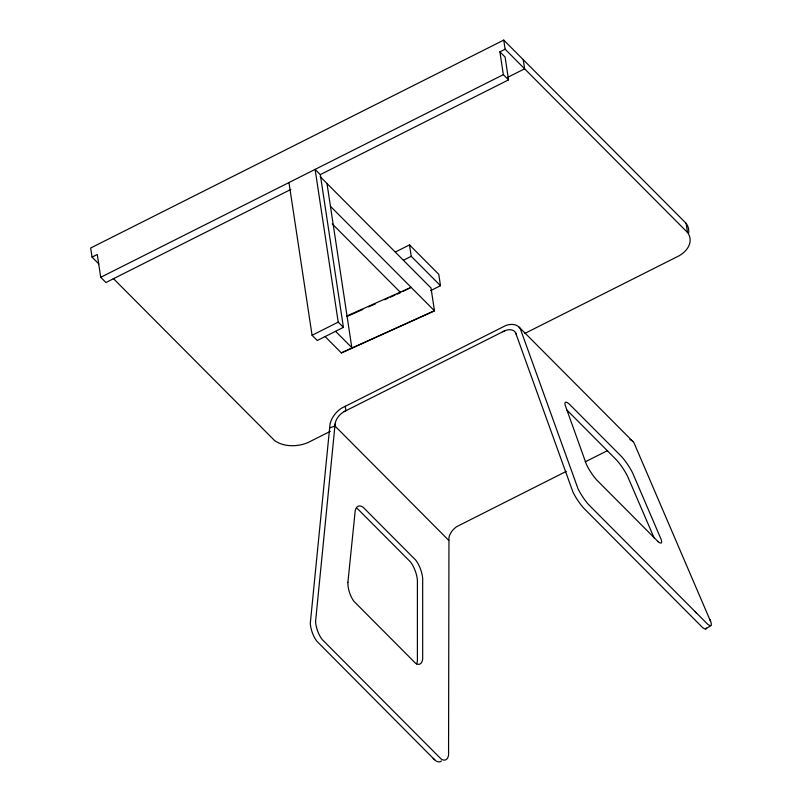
<?xml version="1.0" encoding="UTF-8"?>
<svg xmlns="http://www.w3.org/2000/svg" width="802" height="802" viewBox="0 0 802 802"><rect width="100%" height="100%" fill="white"/><g stroke="black" fill="none" stroke-linecap="round" stroke-linejoin="round"><path stroke-width="1.2" d="M434.694 759.855L316.78 641.159A17.032 7.489 71.2 0 1 310.284 623.455L330.023 424.138A19.639 13.123 -44.9 0 1 341.351 408.278L506.012 325.411A19.639 13.123 -44.9 0 1 520.187 328.429L578.001 488.719A17.032 3.499 56 0 0 588.437 504.438L707.434 623.996A17.032 3.499 56 0 0 711.003 622.362L633.951 442.744A19.639 13.123 -44.9 0 0 629.881 439.536M566.252 471.386L456.709 526.643A13.434 8.972 -44.9 0 0 448.96 537.48L448.559 755.304A17.032 7.489 71.2 0 1 441.04 758.933L322.043 639.374A17.032 7.489 71.2 0 1 315.557 621.66L335.196 423.165A13.434 8.972 -44.9 0 1 342.935 412.328L345.913 410.704L345.221 406.153M448.739 540.347L334.975 426.022L335.066 424.078M705.77 628.948L710.793 625.56M502.774 331.757L505.781 330.364A13.434 8.972 -44.9 0 1 515.475 332.429L572.969 492.097A17.032 3.499 56 0 0 583.415 507.826L702.412 627.385A17.032 3.499 56 0 0 706.301 627.906M688.537 233.362A27.248 18.195 -8.6 0 0 686.121 223.347L503.756 40.1L90.676 248.008L92.05 257.121L98.836 263.938M92.05 257.121L97.283 254.495L100.731 277.291L105.934 282.515L290.825 189.452M288.971 182.545L312.068 335.286L317.271 340.509L343.416 327.356L338.213 322.133L315.116 169.392L320.309 174.615L508.548 79.869L503.345 74.646L499.907 51.849L505.13 49.223L687.494 232.46A27.248 18.195 -8.6 0 1 679.244 255.718L524.929 333.381M100.731 277.291L503.345 74.646M507.887 77.243L524.638 68.812L523.255 59.699M395.346 252.028L409.501 244.901L438.764 274.304L440.488 285.702L430.684 290.635M403.386 260.249L411.225 256.299L440.488 285.702M312.068 335.286L338.213 322.133M402.734 291.547L411.105 287.337L347.025 315.898M325.111 336.569L341.361 352.9L434.463 310.805L431.015 288.008L320.158 176.62M344.088 411.627L504.588 330.845M330.364 431.316L307.998 442.564A27.248 18.195 -8.6 0 1 274.414 440.368L113.313 278.495M585.249 461.822L607.605 450.574M346.865 316.569L362.885 309.432M368.609 306.875L375.476 303.818M384.629 299.737L388.058 298.214M390.343 297.191L394.925 295.156M397.211 294.133L400.649 292.6L332.259 223.888M341.361 352.9L434.463 310.805L330.444 206.294M329.702 427.907L334.975 426.022M696.677 613.299L695.133 611.746M499.907 51.849L505.1 57.072L508.548 79.869M519.064 327.106L632.828 441.421M566.824 409.962L616.688 460.137A18.065 3.709 56 0 1 627.575 476.278L654.201 538.122M335.567 331.306L351.817 347.637L326.995 183.498M433.15 758.311L435.777 760.727A17.032 7.489 71.2 0 0 441.441 760.938M709.86 619.254L710.612 621.169M515.836 333.091L516.468 334.675M686.121 223.347L687.494 232.46M503.756 40.1L505.13 49.223M409.501 244.901L411.225 256.299M320.309 174.615L343.416 327.356M356.619 508.338A18.055 7.93 71.2 0 1 357.953 509.14L410.423 561.861A18.065 7.94 71.2 0 1 417.411 579.976L417.401 660.988A16.01 7.038 71.2 0 1 416.489 663.956M347.908 582.242L347.898 584.077A16.02 7.038 71.2 0 0 353.923 601.33L415.637 663.334A16.01 7.038 71.2 0 0 422.674 659.194L422.674 578.182A18.065 7.94 71.2 0 0 415.697 560.077L363.226 507.345A18.055 7.93 71.2 0 0 355.236 510.423L347.908 582.242M658.111 541.661L596.397 479.656A16.02 3.288 56 0 1 586.422 464.388L565.169 405.13A18.055 3.709 56 0 1 569.24 404.028L621.71 456.749A18.065 3.709 56 0 1 632.608 472.889L661.189 539.515A16.01 3.288 56 0 1 658.111 541.661"/></g></svg>
